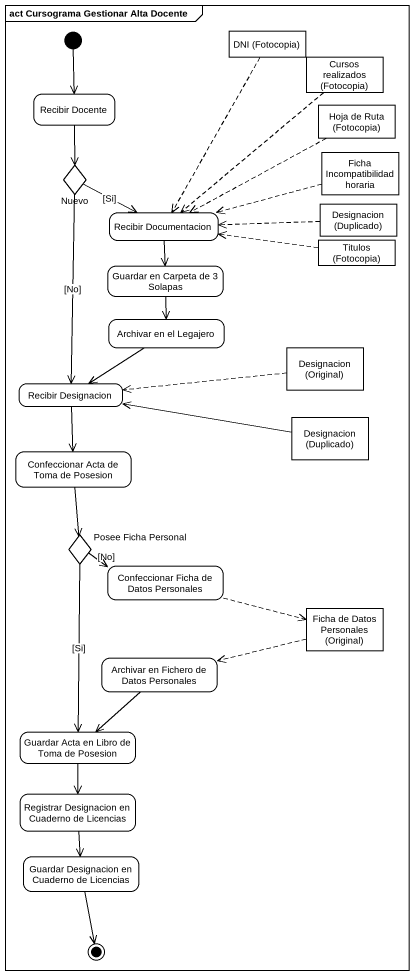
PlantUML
@startuml
mainframe act Cursograma Gestionar Alta Docente
hide empty description
state "DNI (Fotocopia)" as DNI_Fotocopia <<object>>
state "Cursos realizados (Fotocopia)" as Cursos_realizados_Fotocopia <<object>>
state "Recibir Docente" as Recibir_Docente
state "Hoja de Ruta (Fotocopia)" as Hoja_de_Ruta_Fotocopia <<object>>
state Nuevo <<choice>>
state "Ficha Incompatibilidad horaria" as Ficha_Incompatibilidad <<object>>
state "Designacion (Duplicado)" as Designacion_Duplicado <<object>>
state "Recibir Documentacion" as Recibir_Documentacion
state "Titulos (Fotocopia)" as Titulos_Fotocopia <<object>>
state "Guardar en Carpeta de 3 Solapas" as Guardar_en_Carpeta_de_3
state "Archivar en el Legajero" as Archivar_en_el_Legajero
state "Designacion (Original)" as Designacion_Original <<object>>
state "Recibir Designacion" as Recibir_Designacion
state "Designacion (Duplicado)" as Designacion_Duplicado_2 <<object>>
state "Confeccionar Acta de Toma de Posesion" as Confeccionar_Acta_de_Toma
state "Posee Ficha Personal" as Posee_Ficha_Personal <<choice>>
state "Confeccionar Ficha de Datos Personales" as Confeccionar_Ficha_de_Datos
state "Ficha de Datos Personales (Original)" as Ficha_de_Datos_Personales <<object>>
state "Archivar en Fichero de Datos Personales" as Archivar_en_Fichero_de
state "Guardar Acta en Libro de Toma de Posesion" as Guardar_Acta_en_Libro_de
state "Registrar Designacion en Cuaderno de Licencias" as Registrar_Designacion_en
state "Guardar Designacion en Cuaderno de Licencias" as Guardar_Designacion_en
[*] --> Recibir_Docente
DNI_Fotocopia -[dashed]-> Recibir_Documentacion
Cursos_realizados_Fotocopia -[dashed]-> Recibir_Documentacion
Recibir_Docente --> Nuevo
Hoja_de_Ruta_Fotocopia -left[dashed]-> Recibir_Documentacion
Nuevo -right-> Recibir_Documentacion : [Si]
Nuevo --> Recibir_Designacion : [No]
Ficha_Incompatibilidad -left[dashed]-> Recibir_Documentacion
Designacion_Duplicado -left[dashed]-> Recibir_Documentacion
Recibir_Documentacion --> Guardar_en_Carpeta_de_3
Titulos_Fotocopia -left[dashed]-> Recibir_Documentacion
Guardar_en_Carpeta_de_3 --> Archivar_en_el_Legajero
Archivar_en_el_Legajero --> Recibir_Designacion
Designacion_Original -left[dashed]-> Recibir_Designacion
Recibir_Designacion --> Confeccionar_Acta_de_Toma
Designacion_Duplicado_2 -left-> Recibir_Designacion
Confeccionar_Acta_de_Toma --> Posee_Ficha_Personal
Posee_Ficha_Personal -right-> Confeccionar_Ficha_de_Datos : [No]
Posee_Ficha_Personal --> Guardar_Acta_en_Libro_de : [Si]
Confeccionar_Ficha_de_Datos -right[dashed]-> Ficha_de_Datos_Personales
Ficha_de_Datos_Personales -left[dashed]-> Archivar_en_Fichero_de
Archivar_en_Fichero_de --> Guardar_Acta_en_Libro_de
Guardar_Acta_en_Libro_de --> Registrar_Designacion_en
Registrar_Designacion_en --> Guardar_Designacion_en
Guardar_Designacion_en --> [*]
@enduml
